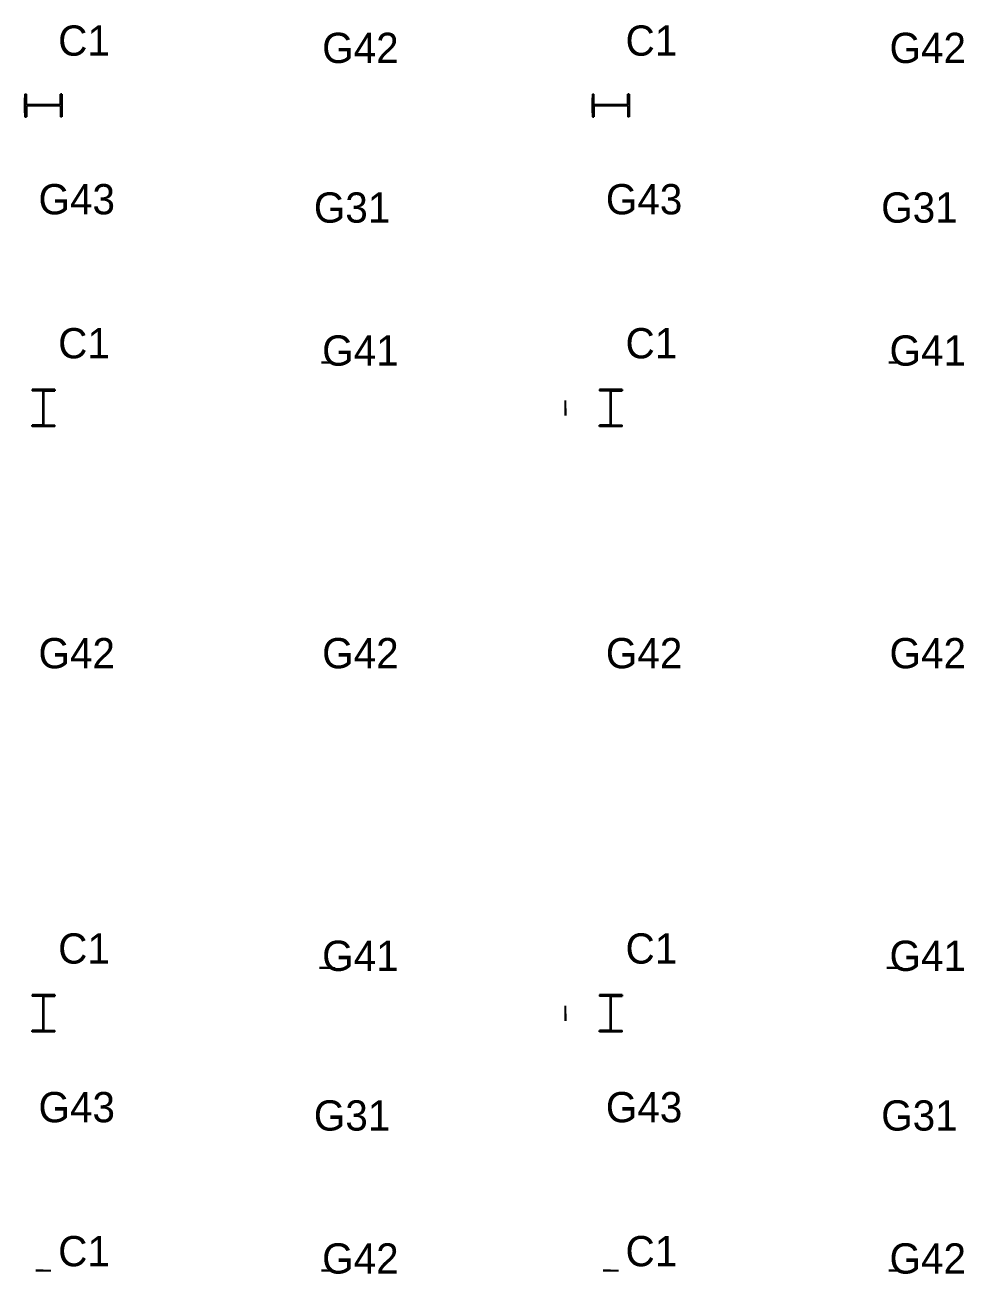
# Model space of a CAD drawing. Extents: x 0 to 468522, y -150 to 33063.
# Drawn here: x 312256 to 324669, y 16554 to 33063 of the extents above; entities that cross this region are included whole.
import ezdxf
from ezdxf.enums import TextEntityAlignment as Align

# ---------------------------------------------------------------- set-up
doc = ezdxf.new("R2010")
doc.units = 0

msp = doc.modelspace()

# ---------------------------------------------------------------- linework, layer by layer
at = {"layer": 'C1'}
for p, q in [((312256, 32150, 6460), (312256, 31850, 6460)), ((312256, 32150, 6460), (312274, 32150, 6460)), ((312256, 32150, 3330), (312256, 31850, 3330)), ((312256, 32150, 3330), (312274, 32150, 3330)), ((312274, 32005.5, 6460), (312274, 32150, 6460)), ((312274, 32005.5, 3330), (312274, 32150, 3330)), ((312726, 32005.5, 6460), (312726, 32150, 6460)), ((312744, 32150, 6460), (312726, 32150, 6460)), ((312726, 32005.5, 3330), (312726, 32150, 3330)), ((312744, 32150, 3330), (312726, 32150, 3330)), ((312744, 32150, 6460), (312744, 31850, 6460)), ((312744, 32150, 3330), (312744, 31850, 3330)), ((319756, 32150, 6460), (319756, 31850, 6460)), ((319756, 32150, 6460), (319774, 32150, 6460)), ((319756, 32150, 3330), (319756, 31850, 3330)), ((319756, 32150, 3330), (319774, 32150, 3330)), ((319774, 32005.5, 6460), (319774, 32150, 6460)), ((319774, 32005.5, 3330), (319774, 32150, 3330)), ((320226, 32005.5, 6460), (320226, 32150, 6460)), ((320244, 32150, 6460), (320226, 32150, 6460)), ((320226, 32005.5, 3330), (320226, 32150, 3330)), ((320244, 32150, 3330), (320226, 32150, 3330)), ((320244, 32150, 6460), (320244, 31850, 6460)), ((320244, 32150, 3330), (320244, 31850, 3330)), ((312726, 32005.5, 6460), (312274, 32005.5, 6460)), ((312274, 32005.5, 6460), (312274, 32005.5, 6460)), ((312274, 32005.5, 6460), (312274, 32005.5, 6460)), ((312274, 32005.5, 6460), (312274, 32005.5, 6460)), ((312726, 32005.5, 3330), (312274, 32005.5, 3330)), ((312274, 32005.5, 3330), (312274, 32005.5, 3330)), ((312274, 32005.5, 3330), (312274, 32005.5, 3330)), ((312274, 32005.5, 3330), (312274, 32005.5, 3330)), ((312726, 31994.5, 6460), (312274, 31994.5, 6460)), ((312274, 31994.5, 6460), (312274, 31994.5, 6460)), ((312274, 31994.5, 6460), (312274, 31994.5, 6460)), ((312274, 31994.5, 6460), (312274, 31994.5, 6460)), ((312274, 31994.5, 6460), (312274, 31850, 6460)), ((312726, 31994.5, 3330), (312274, 31994.5, 3330)), ((312274, 31994.5, 3330), (312274, 31994.5, 3330)), ((312274, 31994.5, 3330), (312274, 31994.5, 3330)), ((312274, 31994.5, 3330), (312274, 31994.5, 3330)), ((312274, 31994.5, 3330), (312274, 31850, 3330)), ((312726, 32005.5, 6460), (312726, 32005.5, 6460)), ((312726, 32005.5, 6460), (312726, 32005.5, 6460)), ((312726, 32005.5, 6460), (312726, 32005.5, 6460)), ((312726, 32005.5, 3330), (312726, 32005.5, 3330)), ((312726, 32005.5, 3330), (312726, 32005.5, 3330)), ((312726, 32005.5, 3330), (312726, 32005.5, 3330)), ((312726, 31994.5, 6460), (312726, 31994.5, 6460)), ((312726, 31994.5, 6460), (312726, 31994.5, 6460)), ((312726, 31994.5, 6460), (312726, 31994.5, 6460)), ((312726, 31994.5, 6460), (312726, 31850, 6460)), ((312726, 31994.5, 3330), (312726, 31994.5, 3330)), ((312726, 31994.5, 3330), (312726, 31994.5, 3330)), ((312726, 31994.5, 3330), (312726, 31994.5, 3330)), ((312726, 31994.5, 3330), (312726, 31850, 3330)), ((320226, 32005.5, 6460), (319774, 32005.5, 6460)), ((319774, 32005.5, 6460), (319774, 32005.5, 6460)), ((319774, 32005.5, 6460), (319774, 32005.5, 6460)), ((319774, 32005.5, 6460), (319774, 32005.5, 6460)), ((320226, 32005.5, 3330), (319774, 32005.5, 3330)), ((319774, 32005.5, 3330), (319774, 32005.5, 3330)), ((319774, 32005.5, 3330), (319774, 32005.5, 3330)), ((319774, 32005.5, 3330), (319774, 32005.5, 3330)), ((320226, 31994.5, 6460), (319774, 31994.5, 6460)), ((319774, 31994.5, 6460), (319774, 31994.5, 6460)), ((319774, 31994.5, 6460), (319774, 31994.5, 6460)), ((319774, 31994.5, 6460), (319774, 31994.5, 6460)), ((319774, 31994.5, 6460), (319774, 31850, 6460)), ((320226, 31994.5, 3330), (319774, 31994.5, 3330)), ((319774, 31994.5, 3330), (319774, 31994.5, 3330)), ((319774, 31994.5, 3330), (319774, 31994.5, 3330)), ((319774, 31994.5, 3330), (319774, 31994.5, 3330)), ((319774, 31994.5, 3330), (319774, 31850, 3330)), ((320226, 32005.5, 6460), (320226, 32005.5, 6460)), ((320226, 32005.5, 6460), (320226, 32005.5, 6460)), ((320226, 32005.5, 6460), (320226, 32005.5, 6460)), ((320226, 32005.5, 3330), (320226, 32005.5, 3330)), ((320226, 32005.5, 3330), (320226, 32005.5, 3330)), ((320226, 32005.5, 3330), (320226, 32005.5, 3330)), ((320226, 31994.5, 6460), (320226, 31994.5, 6460)), ((320226, 31994.5, 6460), (320226, 31994.5, 6460)), ((320226, 31994.5, 6460), (320226, 31994.5, 6460)), ((320226, 31994.5, 6460), (320226, 31850, 6460)), ((320226, 31994.5, 3330), (320226, 31994.5, 3330)), ((320226, 31994.5, 3330), (320226, 31994.5, 3330)), ((320226, 31994.5, 3330), (320226, 31994.5, 3330)), ((320226, 31994.5, 3330), (320226, 31850, 3330)), ((312256, 31850, 6460), (312274, 31850, 6460)), ((312256, 31850, 3330), (312274, 31850, 3330)), ((312744, 31850, 6460), (312726, 31850, 6460)), ((312744, 31850, 3330), (312726, 31850, 3330)), ((319756, 31850, 6460), (319774, 31850, 6460)), ((319756, 31850, 3330), (319774, 31850, 3330)), ((320244, 31850, 6460), (320226, 31850, 6460)), ((320244, 31850, 3330), (320226, 31850, 3330)), ((312650, 28244, 6460), (312350, 28244, 6460)), ((312350, 28244, 6460), (312350, 28226, 6460)), ((312650, 28244, 3330), (312350, 28244, 3330)), ((312350, 28244, 3330), (312350, 28226, 3330)), ((312650, 28244, 6460), (312650, 28226, 6460)), ((312650, 28244, 3330), (312650, 28226, 3330)), ((320150, 28244, 6460), (319850, 28244, 6460)), ((319850, 28244, 6460), (319850, 28226, 6460)), ((320150, 28244, 3330), (319850, 28244, 3330)), ((319850, 28244, 3330), (319850, 28226, 3330)), ((320150, 28244, 6460), (320150, 28226, 6460)), ((320150, 28244, 3330), (320150, 28226, 3330)), ((312494.5, 28226, 6460), (312350, 28226, 6460)), ((312494.5, 28226, 3330), (312350, 28226, 3330)), ((312494.5, 27774, 6460), (312494.5, 28226, 6460)), ((312494.5, 28226, 6460), (312494.5, 28226, 6460)), ((312494.5, 28226, 6460), (312494.5, 28226, 6460)), ((312494.5, 28226, 6460), (312494.5, 28226, 6460)), ((312494.5, 27774, 3330), (312494.5, 28226, 3330)), ((312494.5, 28226, 3330), (312494.5, 28226, 3330)), ((312494.5, 28226, 3330), (312494.5, 28226, 3330)), ((312494.5, 28226, 3330), (312494.5, 28226, 3330)), ((312505.5, 27774, 6460), (312505.5, 28226, 6460)), ((312505.5, 28226, 6460), (312505.5, 28226, 6460)), ((312505.5, 28226, 6460), (312505.5, 28226, 6460)), ((312505.5, 28226, 6460), (312505.5, 28226, 6460)), ((312505.5, 28226, 6460), (312650, 28226, 6460)), ((312505.5, 27774, 3330), (312505.5, 28226, 3330)), ((312505.5, 28226, 3330), (312505.5, 28226, 3330)), ((312505.5, 28226, 3330), (312505.5, 28226, 3330)), ((312505.5, 28226, 3330), (312505.5, 28226, 3330)), ((312505.5, 28226, 3330), (312650, 28226, 3330)), ((319994.5, 28226, 6460), (319850, 28226, 6460)), ((319994.5, 28226, 3330), (319850, 28226, 3330)), ((319994.5, 27774, 6460), (319994.5, 28226, 6460)), ((319994.5, 28226, 6460), (319994.5, 28226, 6460)), ((319994.5, 28226, 6460), (319994.5, 28226, 6460)), ((319994.5, 28226, 6460), (319994.5, 28226, 6460)), ((319994.5, 27774, 3330), (319994.5, 28226, 3330)), ((319994.5, 28226, 3330), (319994.5, 28226, 3330)), ((319994.5, 28226, 3330), (319994.5, 28226, 3330)), ((319994.5, 28226, 3330), (319994.5, 28226, 3330)), ((320005.5, 27774, 6460), (320005.5, 28226, 6460)), ((320005.5, 28226, 6460), (320005.5, 28226, 6460)), ((320005.5, 28226, 6460), (320005.5, 28226, 6460)), ((320005.5, 28226, 6460), (320005.5, 28226, 6460)), ((320005.5, 28226, 6460), (320150, 28226, 6460)), ((320005.5, 27774, 3330), (320005.5, 28226, 3330)), ((320005.5, 28226, 3330), (320005.5, 28226, 3330)), ((320005.5, 28226, 3330), (320005.5, 28226, 3330)), ((320005.5, 28226, 3330), (320005.5, 28226, 3330)), ((320005.5, 28226, 3330), (320150, 28226, 3330)), ((312494.5, 27774, 6460), (312350, 27774, 6460)), ((312350, 27756, 6460), (312350, 27774, 6460)), ((312494.5, 27774, 3330), (312350, 27774, 3330)), ((312350, 27756, 3330), (312350, 27774, 3330)), ((312650, 27756, 6460), (312350, 27756, 6460)), ((312650, 27756, 3330), (312350, 27756, 3330)), ((312494.5, 27774, 6460), (312494.5, 27774, 6460)), ((312494.5, 27774, 6460), (312494.5, 27774, 6460)), ((312494.5, 27774, 6460), (312494.5, 27774, 6460)), ((312494.5, 27774, 3330), (312494.5, 27774, 3330)), ((312494.5, 27774, 3330), (312494.5, 27774, 3330)), ((312494.5, 27774, 3330), (312494.5, 27774, 3330)), ((312505.5, 27774, 6460), (312505.5, 27774, 6460)), ((312505.5, 27774, 6460), (312505.5, 27774, 6460)), ((312505.5, 27774, 6460), (312505.5, 27774, 6460)), ((312505.5, 27774, 6460), (312650, 27774, 6460)), ((312505.5, 27774, 3330), (312505.5, 27774, 3330)), ((312505.5, 27774, 3330), (312505.5, 27774, 3330)), ((312505.5, 27774, 3330), (312505.5, 27774, 3330)), ((312505.5, 27774, 3330), (312650, 27774, 3330)), ((312650, 27756, 6460), (312650, 27774, 6460)), ((312650, 27756, 3330), (312650, 27774, 3330)), ((319994.5, 27774, 6460), (319850, 27774, 6460)), ((319850, 27756, 6460), (319850, 27774, 6460)), ((319994.5, 27774, 3330), (319850, 27774, 3330)), ((319850, 27756, 3330), (319850, 27774, 3330)), ((320150, 27756, 6460), (319850, 27756, 6460)), ((320150, 27756, 3330), (319850, 27756, 3330)), ((319994.5, 27774, 6460), (319994.5, 27774, 6460)), ((319994.5, 27774, 6460), (319994.5, 27774, 6460)), ((319994.5, 27774, 6460), (319994.5, 27774, 6460)), ((319994.5, 27774, 3330), (319994.5, 27774, 3330)), ((319994.5, 27774, 3330), (319994.5, 27774, 3330)), ((319994.5, 27774, 3330), (319994.5, 27774, 3330)), ((320005.5, 27774, 6460), (320005.5, 27774, 6460)), ((320005.5, 27774, 6460), (320005.5, 27774, 6460)), ((320005.5, 27774, 6460), (320005.5, 27774, 6460)), ((320005.5, 27774, 6460), (320150, 27774, 6460)), ((320005.5, 27774, 3330), (320005.5, 27774, 3330)), ((320005.5, 27774, 3330), (320005.5, 27774, 3330)), ((320005.5, 27774, 3330), (320005.5, 27774, 3330)), ((320005.5, 27774, 3330), (320150, 27774, 3330)), ((320150, 27756, 6460), (320150, 27774, 6460)), ((320150, 27756, 3330), (320150, 27774, 3330)), ((312650, 20244, 6460), (312350, 20244, 6460)), ((312350, 20244, 6460), (312350, 20226, 6460)), ((312650, 20244, 3330), (312350, 20244, 3330)), ((312350, 20244, 3330), (312350, 20226, 3330)), ((312494.5, 20226, 6460), (312350, 20226, 6460)), ((312494.5, 20226, 3330), (312350, 20226, 3330)), ((312494.5, 19774, 6460), (312494.5, 20226, 6460)), ((312494.5, 20226, 6460), (312494.5, 20226, 6460)), ((312494.5, 20226, 6460), (312494.5, 20226, 6460)), ((312494.5, 20226, 6460), (312494.5, 20226, 6460)), ((312494.5, 19774, 3330), (312494.5, 20226, 3330)), ((312494.5, 20226, 3330), (312494.5, 20226, 3330)), ((312494.5, 20226, 3330), (312494.5, 20226, 3330)), ((312494.5, 20226, 3330), (312494.5, 20226, 3330)), ((312505.5, 19774, 6460), (312505.5, 20226, 6460)), ((312505.5, 20226, 6460), (312505.5, 20226, 6460)), ((312505.5, 20226, 6460), (312505.5, 20226, 6460)), ((312505.5, 20226, 6460), (312505.5, 20226, 6460)), ((312505.5, 20226, 6460), (312650, 20226, 6460)), ((312505.5, 19774, 3330), (312505.5, 20226, 3330)), ((312505.5, 20226, 3330), (312505.5, 20226, 3330)), ((312505.5, 20226, 3330), (312505.5, 20226, 3330)), ((312505.5, 20226, 3330), (312505.5, 20226, 3330)), ((312505.5, 20226, 3330), (312650, 20226, 3330)), ((312650, 20244, 6460), (312650, 20226, 6460)), ((312650, 20244, 3330), (312650, 20226, 3330)), ((320150, 20244, 6460), (319850, 20244, 6460)), ((319850, 20244, 6460), (319850, 20226, 6460)), ((320150, 20244, 3330), (319850, 20244, 3330)), ((319850, 20244, 3330), (319850, 20226, 3330)), ((319994.5, 20226, 6460), (319850, 20226, 6460)), ((319994.5, 20226, 3330), (319850, 20226, 3330)), ((319994.5, 19774, 6460), (319994.5, 20226, 6460)), ((319994.5, 20226, 6460), (319994.5, 20226, 6460)), ((319994.5, 20226, 6460), (319994.5, 20226, 6460)), ((319994.5, 20226, 6460), (319994.5, 20226, 6460)), ((319994.5, 19774, 3330), (319994.5, 20226, 3330)), ((319994.5, 20226, 3330), (319994.5, 20226, 3330)), ((319994.5, 20226, 3330), (319994.5, 20226, 3330)), ((319994.5, 20226, 3330), (319994.5, 20226, 3330)), ((320005.5, 19774, 6460), (320005.5, 20226, 6460)), ((320005.5, 20226, 6460), (320005.5, 20226, 6460)), ((320005.5, 20226, 6460), (320005.5, 20226, 6460)), ((320005.5, 20226, 6460), (320005.5, 20226, 6460)), ((320005.5, 20226, 6460), (320150, 20226, 6460)), ((320005.5, 19774, 3330), (320005.5, 20226, 3330)), ((320005.5, 20226, 3330), (320005.5, 20226, 3330)), ((320005.5, 20226, 3330), (320005.5, 20226, 3330)), ((320005.5, 20226, 3330), (320005.5, 20226, 3330)), ((320005.5, 20226, 3330), (320150, 20226, 3330)), ((320150, 20244, 6460), (320150, 20226, 6460)), ((320150, 20244, 3330), (320150, 20226, 3330)), ((312494.5, 19774, 6460), (312350, 19774, 6460)), ((312350, 19756, 6460), (312350, 19774, 6460)), ((312494.5, 19774, 3330), (312350, 19774, 3330)), ((312350, 19756, 3330), (312350, 19774, 3330)), ((312650, 19756, 6460), (312350, 19756, 6460)), ((312650, 19756, 3330), (312350, 19756, 3330)), ((312494.5, 19774, 6460), (312494.5, 19774, 6460)), ((312494.5, 19774, 6460), (312494.5, 19774, 6460)), ((312494.5, 19774, 6460), (312494.5, 19774, 6460)), ((312494.5, 19774, 3330), (312494.5, 19774, 3330)), ((312494.5, 19774, 3330), (312494.5, 19774, 3330)), ((312494.5, 19774, 3330), (312494.5, 19774, 3330)), ((312505.5, 19774, 6460), (312505.5, 19774, 6460)), ((312505.5, 19774, 6460), (312505.5, 19774, 6460)), ((312505.5, 19774, 6460), (312505.5, 19774, 6460)), ((312505.5, 19774, 6460), (312650, 19774, 6460)), ((312505.5, 19774, 3330), (312505.5, 19774, 3330)), ((312505.5, 19774, 3330), (312505.5, 19774, 3330)), ((312505.5, 19774, 3330), (312505.5, 19774, 3330)), ((312505.5, 19774, 3330), (312650, 19774, 3330)), ((312650, 19756, 6460), (312650, 19774, 6460)), ((312650, 19756, 3330), (312650, 19774, 3330)), ((319994.5, 19774, 6460), (319850, 19774, 6460)), ((319850, 19756, 6460), (319850, 19774, 6460)), ((319994.5, 19774, 3330), (319850, 19774, 3330)), ((319850, 19756, 3330), (319850, 19774, 3330)), ((320150, 19756, 6460), (319850, 19756, 6460)), ((320150, 19756, 3330), (319850, 19756, 3330)), ((319994.5, 19774, 6460), (319994.5, 19774, 6460)), ((319994.5, 19774, 6460), (319994.5, 19774, 6460)), ((319994.5, 19774, 6460), (319994.5, 19774, 6460)), ((319994.5, 19774, 3330), (319994.5, 19774, 3330)), ((319994.5, 19774, 3330), (319994.5, 19774, 3330)), ((319994.5, 19774, 3330), (319994.5, 19774, 3330)), ((320005.5, 19774, 6460), (320005.5, 19774, 6460)), ((320005.5, 19774, 6460), (320005.5, 19774, 6460)), ((320005.5, 19774, 6460), (320005.5, 19774, 6460)), ((320005.5, 19774, 6460), (320150, 19774, 6460)), ((320005.5, 19774, 3330), (320005.5, 19774, 3330)), ((320005.5, 19774, 3330), (320005.5, 19774, 3330)), ((320005.5, 19774, 3330), (320005.5, 19774, 3330)), ((320005.5, 19774, 3330), (320150, 19774, 3330)), ((320150, 19756, 6460), (320150, 19774, 6460)), ((320150, 19756, 3330), (320150, 19774, 3330))]:
    msp.add_line(p, q, dxfattribs=at)
at = {"layer": 'G31', "extrusion": (0, 1, 0)}
for p, q in [((316175, 28600, 6610), (316325, 28600, 6610)), ((316175, 28600, 6310), (316325, 28600, 6310)), ((316246.75, 28600, 6601), (316175, 28600, 6601)), ((316175, 28600, 6610), (316175, 28600, 6601)), ((316246.75, 28600, 6319), (316175, 28600, 6319)), ((316175, 28600, 6310), (316175, 28600, 6319)), ((316246.75, 28600, 6319), (316246.75, 28600, 6601)), ((316246.75, 28600, 6601), (316246.75, 28600, 6601)), ((316246.75, 28600, 6319), (316246.75, 28600, 6319)), ((316246.75, 28600, 6601), (316246.75, 28600, 6601)), ((316246.75, 28600, 6319), (316246.75, 28600, 6319)), ((316246.75, 28600, 6601), (316246.75, 28600, 6601)), ((316246.75, 28600, 6319), (316246.75, 28600, 6319)), ((316253.25, 28600, 6319), (316253.25, 28600, 6601)), ((316253.25, 28600, 6319), (316253.25, 28600, 6319)), ((316253.25, 28600, 6601), (316253.25, 28600, 6601)), ((316253.25, 28600, 6319), (316253.25, 28600, 6319)), ((316253.25, 28600, 6601), (316253.25, 28600, 6601)), ((316253.25, 28600, 6319), (316253.25, 28600, 6319)), ((316253.25, 28600, 6601), (316253.25, 28600, 6601)), ((316253.25, 28600, 6601), (316325, 28600, 6601)), ((316253.25, 28600, 6319), (316325, 28600, 6319)), ((316325, 28600, 6610), (316325, 28600, 6601)), ((316325, 28600, 6310), (316325, 28600, 6319)), ((323675, 28600, 6610), (323825, 28600, 6610)), ((323675, 28600, 6310), (323825, 28600, 6310)), ((323746.75, 28600, 6601), (323675, 28600, 6601)), ((323675, 28600, 6610), (323675, 28600, 6601)), ((323746.75, 28600, 6319), (323675, 28600, 6319)), ((323675, 28600, 6310), (323675, 28600, 6319)), ((323746.75, 28600, 6319), (323746.75, 28600, 6601)), ((323746.75, 28600, 6601), (323746.75, 28600, 6601)), ((323746.75, 28600, 6319), (323746.75, 28600, 6319)), ((323746.75, 28600, 6601), (323746.75, 28600, 6601)), ((323746.75, 28600, 6319), (323746.75, 28600, 6319)), ((323746.75, 28600, 6601), (323746.75, 28600, 6601)), ((323746.75, 28600, 6319), (323746.75, 28600, 6319)), ((323753.25, 28600, 6319), (323753.25, 28600, 6601)), ((323753.25, 28600, 6319), (323753.25, 28600, 6319)), ((323753.25, 28600, 6601), (323753.25, 28600, 6601)), ((323753.25, 28600, 6319), (323753.25, 28600, 6319)), ((323753.25, 28600, 6601), (323753.25, 28600, 6601)), ((323753.25, 28600, 6319), (323753.25, 28600, 6319)), ((323753.25, 28600, 6601), (323753.25, 28600, 6601)), ((323753.25, 28600, 6601), (323825, 28600, 6601)), ((323753.25, 28600, 6319), (323825, 28600, 6319)), ((323825, 28600, 6610), (323825, 28600, 6601)), ((323825, 28600, 6310), (323825, 28600, 6319)), ((316175, 16600, 6610), (316325, 16600, 6610)), ((316175, 16600, 6310), (316325, 16600, 6310)), ((316246.75, 16600, 6601), (316175, 16600, 6601)), ((316175, 16600, 6610), (316175, 16600, 6601)), ((316246.75, 16600, 6319), (316175, 16600, 6319)), ((316175, 16600, 6310), (316175, 16600, 6319)), ((316246.75, 16600, 6319), (316246.75, 16600, 6601)), ((316246.75, 16600, 6601), (316246.75, 16600, 6601)), ((316246.75, 16600, 6319), (316246.75, 16600, 6319)), ((316246.75, 16600, 6601), (316246.75, 16600, 6601)), ((316246.75, 16600, 6319), (316246.75, 16600, 6319)), ((316246.75, 16600, 6601), (316246.75, 16600, 6601)), ((316246.75, 16600, 6319), (316246.75, 16600, 6319)), ((316253.25, 16600, 6319), (316253.25, 16600, 6601)), ((316253.25, 16600, 6319), (316253.25, 16600, 6319)), ((316253.25, 16600, 6601), (316253.25, 16600, 6601)), ((316253.25, 16600, 6319), (316253.25, 16600, 6319)), ((316253.25, 16600, 6601), (316253.25, 16600, 6601)), ((316253.25, 16600, 6319), (316253.25, 16600, 6319)), ((316253.25, 16600, 6601), (316253.25, 16600, 6601)), ((316253.25, 16600, 6601), (316325, 16600, 6601)), ((316253.25, 16600, 6319), (316325, 16600, 6319)), ((316325, 16600, 6610), (316325, 16600, 6601)), ((316325, 16600, 6310), (316325, 16600, 6319)), ((323675, 16600, 6610), (323825, 16600, 6610)), ((323675, 16600, 6310), (323825, 16600, 6310)), ((323746.75, 16600, 6601), (323675, 16600, 6601)), ((323675, 16600, 6610), (323675, 16600, 6601)), ((323746.75, 16600, 6319), (323675, 16600, 6319)), ((323675, 16600, 6310), (323675, 16600, 6319)), ((323746.75, 16600, 6319), (323746.75, 16600, 6601)), ((323746.75, 16600, 6601), (323746.75, 16600, 6601)), ((323746.75, 16600, 6319), (323746.75, 16600, 6319)), ((323746.75, 16600, 6601), (323746.75, 16600, 6601)), ((323746.75, 16600, 6319), (323746.75, 16600, 6319)), ((323746.75, 16600, 6601), (323746.75, 16600, 6601)), ((323746.75, 16600, 6319), (323746.75, 16600, 6319)), ((323753.25, 16600, 6319), (323753.25, 16600, 6601)), ((323753.25, 16600, 6319), (323753.25, 16600, 6319)), ((323753.25, 16600, 6601), (323753.25, 16600, 6601)), ((323753.25, 16600, 6319), (323753.25, 16600, 6319)), ((323753.25, 16600, 6601), (323753.25, 16600, 6601)), ((323753.25, 16600, 6319), (323753.25, 16600, 6319)), ((323753.25, 16600, 6601), (323753.25, 16600, 6601)), ((323753.25, 16600, 6601), (323825, 16600, 6601)), ((323753.25, 16600, 6319), (323825, 16600, 6319)), ((323825, 16600, 6610), (323825, 16600, 6601)), ((323825, 16600, 6310), (323825, 16600, 6319))]:
    msp.add_line(p, q, dxfattribs=at)
at = {"layer": 'G41', "extrusion": (-1, 0, 0)}
for p, q in [((319400, 27900, 6660), (319400, 28100, 6660)), ((319400, 27900, 6260), (319400, 28100, 6260)), ((319400, 28006, 6638), (319400, 28100, 6638)), ((319400, 28100, 6660), (319400, 28100, 6638)), ((319400, 28006, 6282), (319400, 28100, 6282)), ((319400, 28100, 6260), (319400, 28100, 6282)), ((319400, 28006, 6282), (319400, 28006, 6638)), ((319400, 28006, 6282), (319400, 28006, 6282)), ((319400, 28006, 6638), (319400, 28006, 6638)), ((319400, 28006, 6282), (319400, 28006, 6282)), ((319400, 28006, 6638), (319400, 28006, 6638)), ((319400, 28006, 6282), (319400, 28006, 6282)), ((319400, 28006, 6638), (319400, 28006, 6638)), ((319400, 27994, 6282), (319400, 27994, 6638)), ((319400, 27994, 6638), (319400, 27994, 6638)), ((319400, 27994, 6282), (319400, 27994, 6282)), ((319400, 27994, 6638), (319400, 27994, 6638)), ((319400, 27994, 6282), (319400, 27994, 6282)), ((319400, 27994, 6638), (319400, 27994, 6638)), ((319400, 27994, 6282), (319400, 27994, 6282)), ((319400, 27994, 6638), (319400, 27900, 6638)), ((319400, 27994, 6282), (319400, 27900, 6282)), ((319400, 27900, 6660), (319400, 27900, 6638)), ((319400, 27900, 6260), (319400, 27900, 6282)), ((319400, 19900, 6660), (319400, 20100, 6660)), ((319400, 19900, 6260), (319400, 20100, 6260)), ((319400, 20006, 6638), (319400, 20100, 6638)), ((319400, 20100, 6660), (319400, 20100, 6638)), ((319400, 20006, 6282), (319400, 20100, 6282)), ((319400, 20100, 6260), (319400, 20100, 6282)), ((319400, 20006, 6282), (319400, 20006, 6638)), ((319400, 20006, 6282), (319400, 20006, 6282)), ((319400, 20006, 6638), (319400, 20006, 6638)), ((319400, 20006, 6282), (319400, 20006, 6282)), ((319400, 20006, 6638), (319400, 20006, 6638)), ((319400, 20006, 6282), (319400, 20006, 6282)), ((319400, 20006, 6638), (319400, 20006, 6638)), ((319400, 19994, 6282), (319400, 19994, 6638)), ((319400, 19994, 6638), (319400, 19994, 6638)), ((319400, 19994, 6282), (319400, 19994, 6282)), ((319400, 19994, 6638), (319400, 19994, 6638)), ((319400, 19994, 6282), (319400, 19994, 6282)), ((319400, 19994, 6638), (319400, 19994, 6638)), ((319400, 19994, 6282), (319400, 19994, 6282)), ((319400, 19994, 6638), (319400, 19900, 6638)), ((319400, 19994, 6282), (319400, 19900, 6282)), ((319400, 19900, 6660), (319400, 19900, 6638)), ((319400, 19900, 6260), (319400, 19900, 6282))]:
    msp.add_line(p, q, dxfattribs=at)
at = {"layer": 'G42', "extrusion": (-1, 0, 0)}
for p, q in [((312256, 31900, 6660), (312256, 32100, 6660)), ((312256, 31900, 6260), (312256, 32100, 6260)), ((312256, 32004.5, 6646), (312256, 32100, 6646)), ((312256, 32100, 6660), (312256, 32100, 6646)), ((312256, 32004.5, 6274), (312256, 32100, 6274)), ((312256, 32100, 6260), (312256, 32100, 6274)), ((319756, 31900, 6660), (319756, 32100, 6660)), ((319756, 31900, 6260), (319756, 32100, 6260)), ((319756, 32004.5, 6646), (319756, 32100, 6646)), ((319756, 32100, 6660), (319756, 32100, 6646)), ((319756, 32004.5, 6274), (319756, 32100, 6274)), ((319756, 32100, 6260), (319756, 32100, 6274)), ((312256, 32004.5, 6274), (312256, 32004.5, 6646)), ((312256, 32004.5, 6274), (312256, 32004.5, 6274)), ((312256, 32004.5, 6646), (312256, 32004.5, 6646)), ((312256, 32004.5, 6274), (312256, 32004.5, 6274)), ((312256, 32004.5, 6646), (312256, 32004.5, 6646)), ((312256, 32004.5, 6274), (312256, 32004.5, 6274)), ((312256, 32004.5, 6646), (312256, 32004.5, 6646)), ((312256, 31995.5, 6274), (312256, 31995.5, 6646)), ((312256, 31995.5, 6646), (312256, 31995.5, 6646)), ((312256, 31995.5, 6274), (312256, 31995.5, 6274)), ((312256, 31995.5, 6646), (312256, 31995.5, 6646)), ((312256, 31995.5, 6274), (312256, 31995.5, 6274)), ((312256, 31995.5, 6646), (312256, 31995.5, 6646)), ((312256, 31995.5, 6274), (312256, 31995.5, 6274)), ((312256, 31995.5, 6646), (312256, 31900, 6646)), ((312256, 31995.5, 6274), (312256, 31900, 6274)), ((312256, 31900, 6660), (312256, 31900, 6646)), ((312256, 31900, 6260), (312256, 31900, 6274)), ((319756, 32004.5, 6274), (319756, 32004.5, 6646)), ((319756, 32004.5, 6274), (319756, 32004.5, 6274)), ((319756, 32004.5, 6646), (319756, 32004.5, 6646)), ((319756, 32004.5, 6274), (319756, 32004.5, 6274)), ((319756, 32004.5, 6646), (319756, 32004.5, 6646)), ((319756, 32004.5, 6274), (319756, 32004.5, 6274)), ((319756, 32004.5, 6646), (319756, 32004.5, 6646)), ((319756, 31995.5, 6274), (319756, 31995.5, 6646)), ((319756, 31995.5, 6646), (319756, 31995.5, 6646)), ((319756, 31995.5, 6274), (319756, 31995.5, 6274)), ((319756, 31995.5, 6646), (319756, 31995.5, 6646)), ((319756, 31995.5, 6274), (319756, 31995.5, 6274)), ((319756, 31995.5, 6646), (319756, 31995.5, 6646)), ((319756, 31995.5, 6274), (319756, 31995.5, 6274)), ((319756, 31995.5, 6646), (319756, 31900, 6646)), ((319756, 31995.5, 6274), (319756, 31900, 6274)), ((319756, 31900, 6660), (319756, 31900, 6646)), ((319756, 31900, 6260), (319756, 31900, 6274))]:
    msp.add_line(p, q, dxfattribs=at)
at = {"layer": 'G42', "extrusion": (0, 1, 0)}
for p, q in [((316150, 20600, 6660), (316350, 20600, 6660)), ((316150, 20600, 6260), (316350, 20600, 6260)), ((316245.5, 20600, 6646), (316150, 20600, 6646)), ((316150, 20600, 6660), (316150, 20600, 6646)), ((316245.5, 20600, 6274), (316150, 20600, 6274)), ((316150, 20600, 6260), (316150, 20600, 6274)), ((316245.5, 20600, 6274), (316245.5, 20600, 6646)), ((316245.5, 20600, 6646), (316245.5, 20600, 6646)), ((316245.5, 20600, 6274), (316245.5, 20600, 6274)), ((316245.5, 20600, 6646), (316245.5, 20600, 6646)), ((316245.5, 20600, 6274), (316245.5, 20600, 6274)), ((316245.5, 20600, 6646), (316245.5, 20600, 6646)), ((316245.5, 20600, 6274), (316245.5, 20600, 6274)), ((316254.5, 20600, 6274), (316254.5, 20600, 6646)), ((316254.5, 20600, 6274), (316254.5, 20600, 6274)), ((316254.5, 20600, 6646), (316254.5, 20600, 6646)), ((316254.5, 20600, 6274), (316254.5, 20600, 6274)), ((316254.5, 20600, 6646), (316254.5, 20600, 6646)), ((316254.5, 20600, 6274), (316254.5, 20600, 6274)), ((316254.5, 20600, 6646), (316254.5, 20600, 6646)), ((316254.5, 20600, 6646), (316350, 20600, 6646)), ((316254.5, 20600, 6274), (316350, 20600, 6274)), ((316350, 20600, 6660), (316350, 20600, 6646)), ((316350, 20600, 6260), (316350, 20600, 6274)), ((323650, 20600, 6660), (323850, 20600, 6660)), ((323650, 20600, 6260), (323850, 20600, 6260)), ((323745.5, 20600, 6646), (323650, 20600, 6646)), ((323650, 20600, 6660), (323650, 20600, 6646)), ((323745.5, 20600, 6274), (323650, 20600, 6274)), ((323650, 20600, 6260), (323650, 20600, 6274)), ((323745.5, 20600, 6274), (323745.5, 20600, 6646)), ((323745.5, 20600, 6646), (323745.5, 20600, 6646)), ((323745.5, 20600, 6274), (323745.5, 20600, 6274)), ((323745.5, 20600, 6646), (323745.5, 20600, 6646)), ((323745.5, 20600, 6274), (323745.5, 20600, 6274)), ((323745.5, 20600, 6646), (323745.5, 20600, 6646)), ((323745.5, 20600, 6274), (323745.5, 20600, 6274)), ((323754.5, 20600, 6274), (323754.5, 20600, 6646)), ((323754.5, 20600, 6274), (323754.5, 20600, 6274)), ((323754.5, 20600, 6646), (323754.5, 20600, 6646)), ((323754.5, 20600, 6274), (323754.5, 20600, 6274)), ((323754.5, 20600, 6646), (323754.5, 20600, 6646)), ((323754.5, 20600, 6274), (323754.5, 20600, 6274)), ((323754.5, 20600, 6646), (323754.5, 20600, 6646)), ((323754.5, 20600, 6646), (323850, 20600, 6646)), ((323754.5, 20600, 6274), (323850, 20600, 6274)), ((323850, 20600, 6660), (323850, 20600, 6646)), ((323850, 20600, 6260), (323850, 20600, 6274)), ((312400, 20244, 6660), (312600, 20244, 6660)), ((312400, 20244, 6260), (312600, 20244, 6260)), ((312495.5, 20244, 6646), (312400, 20244, 6646)), ((312400, 20244, 6660), (312400, 20244, 6646)), ((312495.5, 20244, 6274), (312400, 20244, 6274)), ((312400, 20244, 6260), (312400, 20244, 6274)), ((312495.5, 20244, 6274), (312495.5, 20244, 6646)), ((312495.5, 20244, 6646), (312495.5, 20244, 6646)), ((312495.5, 20244, 6274), (312495.5, 20244, 6274)), ((312495.5, 20244, 6646), (312495.5, 20244, 6646)), ((312495.5, 20244, 6274), (312495.5, 20244, 6274)), ((312495.5, 20244, 6646), (312495.5, 20244, 6646)), ((312495.5, 20244, 6274), (312495.5, 20244, 6274)), ((312504.5, 20244, 6274), (312504.5, 20244, 6646)), ((312504.5, 20244, 6274), (312504.5, 20244, 6274)), ((312504.5, 20244, 6646), (312504.5, 20244, 6646)), ((312504.5, 20244, 6274), (312504.5, 20244, 6274)), ((312504.5, 20244, 6646), (312504.5, 20244, 6646)), ((312504.5, 20244, 6274), (312504.5, 20244, 6274)), ((312504.5, 20244, 6646), (312504.5, 20244, 6646)), ((312504.5, 20244, 6646), (312600, 20244, 6646)), ((312504.5, 20244, 6274), (312600, 20244, 6274)), ((312600, 20244, 6660), (312600, 20244, 6646)), ((312600, 20244, 6260), (312600, 20244, 6274)), ((319900, 20244, 6660), (320100, 20244, 6660)), ((319900, 20244, 6260), (320100, 20244, 6260)), ((319995.5, 20244, 6646), (319900, 20244, 6646)), ((319900, 20244, 6660), (319900, 20244, 6646)), ((319995.5, 20244, 6274), (319900, 20244, 6274)), ((319900, 20244, 6260), (319900, 20244, 6274)), ((319995.5, 20244, 6274), (319995.5, 20244, 6646)), ((319995.5, 20244, 6646), (319995.5, 20244, 6646)), ((319995.5, 20244, 6274), (319995.5, 20244, 6274)), ((319995.5, 20244, 6646), (319995.5, 20244, 6646)), ((319995.5, 20244, 6274), (319995.5, 20244, 6274)), ((319995.5, 20244, 6646), (319995.5, 20244, 6646)), ((319995.5, 20244, 6274), (319995.5, 20244, 6274)), ((320004.5, 20244, 6274), (320004.5, 20244, 6646)), ((320004.5, 20244, 6274), (320004.5, 20244, 6274)), ((320004.5, 20244, 6646), (320004.5, 20244, 6646)), ((320004.5, 20244, 6274), (320004.5, 20244, 6274)), ((320004.5, 20244, 6646), (320004.5, 20244, 6646)), ((320004.5, 20244, 6274), (320004.5, 20244, 6274)), ((320004.5, 20244, 6646), (320004.5, 20244, 6646)), ((320004.5, 20244, 6646), (320100, 20244, 6646)), ((320004.5, 20244, 6274), (320100, 20244, 6274)), ((320100, 20244, 6660), (320100, 20244, 6646)), ((320100, 20244, 6260), (320100, 20244, 6274))]:
    msp.add_line(p, q, dxfattribs=at)
at = {"layer": 'G43', "extrusion": (0, 1, 0)}
for p, q in [((312400, 28244, 6660), (312600, 28244, 6660)), ((312400, 28244, 6260), (312600, 28244, 6260)), ((312496, 28244, 6647), (312400, 28244, 6647)), ((312400, 28244, 6660), (312400, 28244, 6647)), ((312496, 28244, 6273), (312400, 28244, 6273)), ((312400, 28244, 6260), (312400, 28244, 6273)), ((312496, 28244, 6273), (312496, 28244, 6647)), ((312496, 28244, 6647), (312496, 28244, 6647)), ((312496, 28244, 6273), (312496, 28244, 6273)), ((312496, 28244, 6647), (312496, 28244, 6647)), ((312496, 28244, 6273), (312496, 28244, 6273)), ((312496, 28244, 6647), (312496, 28244, 6647)), ((312496, 28244, 6273), (312496, 28244, 6273)), ((312504, 28244, 6273), (312504, 28244, 6647)), ((312504, 28244, 6273), (312504, 28244, 6273)), ((312504, 28244, 6647), (312504, 28244, 6647)), ((312504, 28244, 6273), (312504, 28244, 6273)), ((312504, 28244, 6647), (312504, 28244, 6647)), ((312504, 28244, 6273), (312504, 28244, 6273)), ((312504, 28244, 6647), (312504, 28244, 6647)), ((312504, 28244, 6647), (312600, 28244, 6647)), ((312504, 28244, 6273), (312600, 28244, 6273)), ((312600, 28244, 6660), (312600, 28244, 6647)), ((312600, 28244, 6260), (312600, 28244, 6273)), ((319900, 28244, 6660), (320100, 28244, 6660)), ((319900, 28244, 6260), (320100, 28244, 6260)), ((319996, 28244, 6647), (319900, 28244, 6647)), ((319900, 28244, 6660), (319900, 28244, 6647)), ((319996, 28244, 6273), (319900, 28244, 6273)), ((319900, 28244, 6260), (319900, 28244, 6273)), ((319996, 28244, 6273), (319996, 28244, 6647)), ((319996, 28244, 6647), (319996, 28244, 6647)), ((319996, 28244, 6273), (319996, 28244, 6273)), ((319996, 28244, 6647), (319996, 28244, 6647)), ((319996, 28244, 6273), (319996, 28244, 6273)), ((319996, 28244, 6647), (319996, 28244, 6647)), ((319996, 28244, 6273), (319996, 28244, 6273)), ((320004, 28244, 6273), (320004, 28244, 6647)), ((320004, 28244, 6273), (320004, 28244, 6273)), ((320004, 28244, 6647), (320004, 28244, 6647)), ((320004, 28244, 6273), (320004, 28244, 6273)), ((320004, 28244, 6647), (320004, 28244, 6647)), ((320004, 28244, 6273), (320004, 28244, 6273)), ((320004, 28244, 6647), (320004, 28244, 6647)), ((320004, 28244, 6647), (320100, 28244, 6647)), ((320004, 28244, 6273), (320100, 28244, 6273)), ((320100, 28244, 6660), (320100, 28244, 6647)), ((320100, 28244, 6260), (320100, 28244, 6273)), ((312400, 16600, 6660), (312600, 16600, 6660)), ((312400, 16600, 6260), (312600, 16600, 6260)), ((312496, 16600, 6647), (312400, 16600, 6647)), ((312400, 16600, 6660), (312400, 16600, 6647)), ((312496, 16600, 6273), (312400, 16600, 6273)), ((312400, 16600, 6260), (312400, 16600, 6273)), ((312496, 16600, 6273), (312496, 16600, 6647)), ((312496, 16600, 6647), (312496, 16600, 6647)), ((312496, 16600, 6273), (312496, 16600, 6273)), ((312496, 16600, 6647), (312496, 16600, 6647)), ((312496, 16600, 6273), (312496, 16600, 6273)), ((312496, 16600, 6647), (312496, 16600, 6647)), ((312496, 16600, 6273), (312496, 16600, 6273)), ((312504, 16600, 6273), (312504, 16600, 6647)), ((312504, 16600, 6273), (312504, 16600, 6273)), ((312504, 16600, 6647), (312504, 16600, 6647)), ((312504, 16600, 6273), (312504, 16600, 6273)), ((312504, 16600, 6647), (312504, 16600, 6647)), ((312504, 16600, 6273), (312504, 16600, 6273)), ((312504, 16600, 6647), (312504, 16600, 6647)), ((312504, 16600, 6647), (312600, 16600, 6647)), ((312504, 16600, 6273), (312600, 16600, 6273)), ((312600, 16600, 6660), (312600, 16600, 6647)), ((312600, 16600, 6260), (312600, 16600, 6273)), ((319900, 16600, 6660), (320100, 16600, 6660)), ((319900, 16600, 6260), (320100, 16600, 6260)), ((319996, 16600, 6647), (319900, 16600, 6647)), ((319900, 16600, 6660), (319900, 16600, 6647)), ((319996, 16600, 6273), (319900, 16600, 6273)), ((319900, 16600, 6260), (319900, 16600, 6273)), ((319996, 16600, 6273), (319996, 16600, 6647)), ((319996, 16600, 6647), (319996, 16600, 6647)), ((319996, 16600, 6273), (319996, 16600, 6273)), ((319996, 16600, 6647), (319996, 16600, 6647)), ((319996, 16600, 6273), (319996, 16600, 6273)), ((319996, 16600, 6647), (319996, 16600, 6647)), ((319996, 16600, 6273), (319996, 16600, 6273)), ((320004, 16600, 6273), (320004, 16600, 6647)), ((320004, 16600, 6273), (320004, 16600, 6273)), ((320004, 16600, 6647), (320004, 16600, 6647)), ((320004, 16600, 6273), (320004, 16600, 6273)), ((320004, 16600, 6647), (320004, 16600, 6647)), ((320004, 16600, 6273), (320004, 16600, 6273)), ((320004, 16600, 6647), (320004, 16600, 6647)), ((320004, 16600, 6647), (320100, 16600, 6647)), ((320004, 16600, 6273), (320100, 16600, 6273)), ((320100, 16600, 6660), (320100, 16600, 6647)), ((320100, 16600, 6260), (320100, 16600, 6273))]:
    msp.add_line(p, q, dxfattribs=at)

# ---------------------------------------------------------------- texts
at = {"layer": 'C1'}
for p in [(313036.8, 32536.8, 9590), (313036.8, 32536.8, 6460), (320536.8, 32536.8, 9590), (320536.8, 32536.8, 6460), (313036.8, 28536.8, 9590), (313036.8, 28536.8, 6460), (320536.8, 28536.8, 9590), (320536.8, 28536.8, 6460), (313036.8, 20536.8, 9590), (313036.8, 20536.8, 6460), (320536.8, 20536.8, 9590), (320536.8, 20536.8, 6460), (313036.8, 16536.8, 9590), (313036.8, 16536.8, 6460), (320536.8, 16536.8, 9590), (320536.8, 16536.8, 6460)]:
    msp.add_text('C1', height=400, dxfattribs=at).set_placement(p, align=Align.BOTTOM_CENTER)
at = {"layer": 'G31'}
for p in [(316580, 30330, 6460), (324080, 30330, 6460), (316580, 18330, 6460), (324080, 18330, 6460)]:
    msp.add_text('G31', height=400, dxfattribs=at).set_placement(p, align=Align.BOTTOM_CENTER)
at = {"layer": 'G41'}
for p in [(316690, 28440, 6460), (324190, 28440, 6460), (316690, 20440, 6460), (324190, 20440, 6460)]:
    msp.add_text('G41', height=400, dxfattribs=at).set_placement(p, align=Align.BOTTOM_CENTER)
at = {"layer": 'G42'}
for p in [(316690, 32440, 6460), (324190, 32440, 6460), (312940, 24440, 6460), (316690, 24440, 6460), (320440, 24440, 6460), (324190, 24440, 6460), (316690, 16440, 6460), (324190, 16440, 6460)]:
    msp.add_text('G42', height=400, dxfattribs=at).set_placement(p, align=Align.BOTTOM_CENTER)
at = {"layer": 'G43'}
for p in [(312940, 30440, 6460), (320440, 30440, 6460), (312940, 18440, 6460), (320440, 18440, 6460)]:
    msp.add_text('G43', height=400, dxfattribs=at).set_placement(p, align=Align.BOTTOM_CENTER)

doc.saveas('drawing.dxf')
